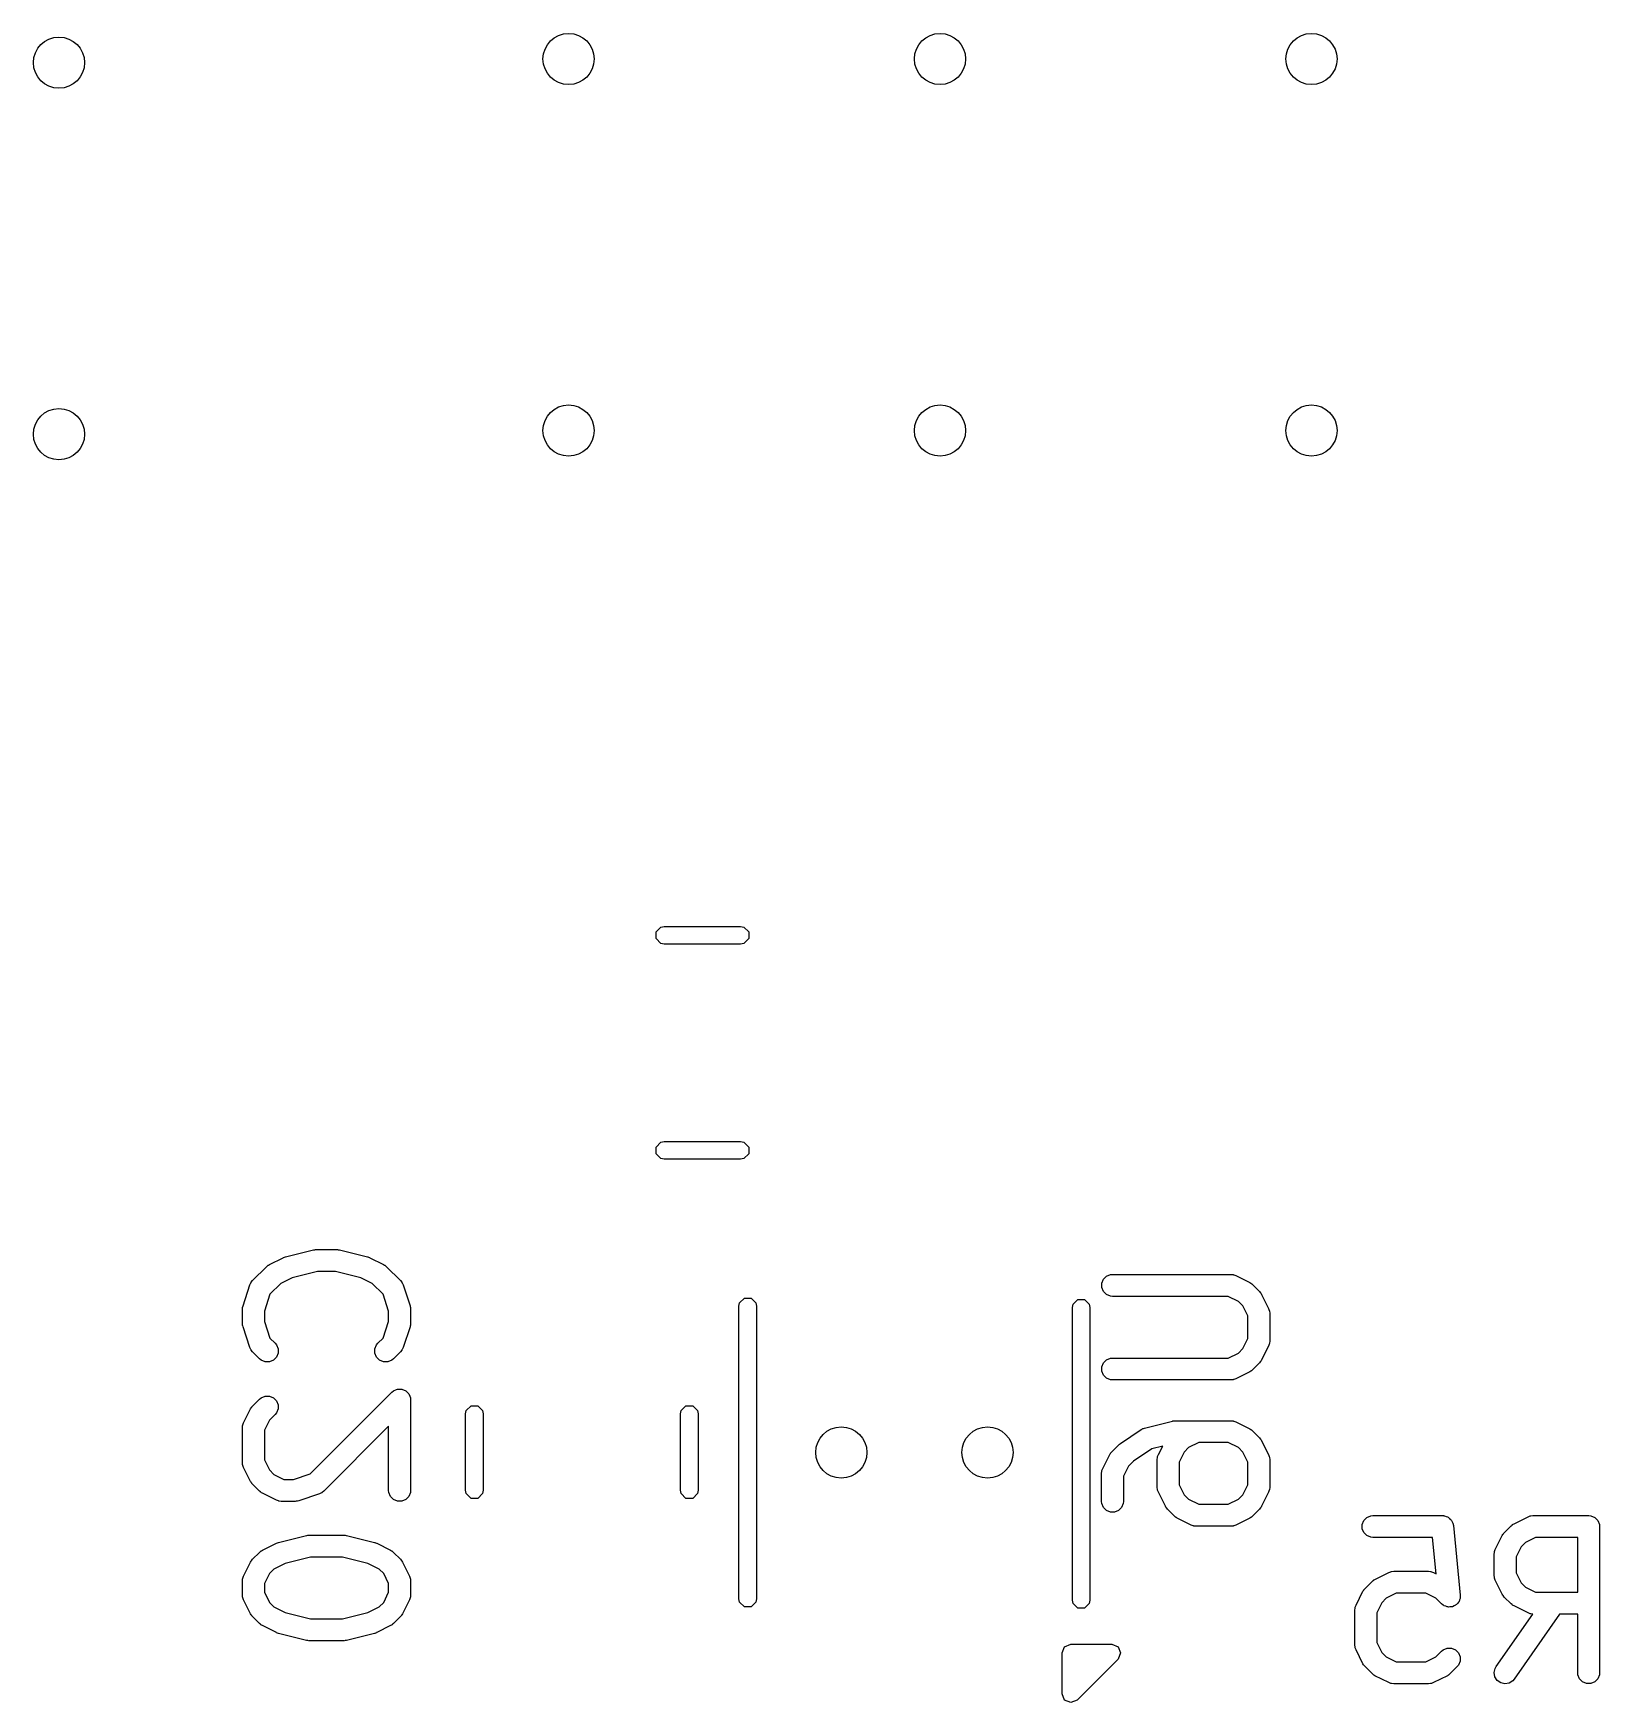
# Model space of a CAD drawing. Header units: inches. Extents: x -2.1 to 1.78, y 0.53 to 2.74.
# Drawn here: x -0.6477 to -0.226, y 2.2951 to 2.7443 of the extents above; entities that cross this region are included whole.
import ezdxf

# ---------------------------------------------------------------- set-up
doc = ezdxf.new("R2010")
doc.units = ezdxf.units.IN
doc.header["$MEASUREMENT"] = 0
doc.layers.add('BLACK', color=250, linetype='CONTINUOUS')

msp = doc.modelspace()

# ---------------------------------------------------------------- linework, layer by layer
at = {"layer": 'BLACK', "linetype": 'CONTINUOUS'}
for p, q in [((-0.48003, 2.50248), (-0.47875, 2.50376)), ((-0.48003, 2.50067), (-0.48003, 2.50248)), ((-0.47875, 2.50376), (-0.47784, 2.50394)), ((-0.47784, 2.50394), (-0.45727, 2.50394)), ((-0.45727, 2.50394), (-0.45637, 2.50376)), ((-0.45637, 2.50376), (-0.45509, 2.50248)), ((-0.45509, 2.50248), (-0.45509, 2.50067)), ((-0.47875, 2.49939), (-0.48003, 2.50067)), ((-0.47784, 2.49921), (-0.47875, 2.49939)), ((-0.45727, 2.49921), (-0.47784, 2.49921)), ((-0.45637, 2.49939), (-0.45727, 2.49921)), ((-0.45509, 2.50067), (-0.45637, 2.49939)), ((-0.48003, 2.4446), (-0.47875, 2.44588)), ((-0.48003, 2.4428), (-0.48003, 2.4446)), ((-0.47875, 2.44588), (-0.47784, 2.44606)), ((-0.47784, 2.44606), (-0.45727, 2.44606)), ((-0.45727, 2.44606), (-0.45637, 2.44588)), ((-0.45637, 2.44588), (-0.45509, 2.4446)), ((-0.45509, 2.4446), (-0.45509, 2.4428)), ((-0.47875, 2.44152), (-0.48003, 2.4428)), ((-0.47784, 2.44134), (-0.47875, 2.44152)), ((-0.45727, 2.44134), (-0.47784, 2.44134)), ((-0.45637, 2.44152), (-0.45727, 2.44134)), ((-0.45509, 2.4428), (-0.45637, 2.44152)), ((-0.57977, 2.41504), (-0.57228, 2.41692)), ((-0.57228, 2.41692), (-0.57218, 2.41693)), ((-0.57218, 2.41693), (-0.57214, 2.41695)), ((-0.57214, 2.41695), (-0.57192, 2.41697)), ((-0.57192, 2.41697), (-0.5717, 2.417)), ((-0.5717, 2.417), (-0.57166, 2.41699)), ((-0.57166, 2.41699), (-0.57156, 2.417)), ((-0.57156, 2.417), (-0.56594, 2.417)), ((-0.56594, 2.417), (-0.56583, 2.41699)), ((-0.56583, 2.41699), (-0.56579, 2.417)), ((-0.56579, 2.417), (-0.56558, 2.41697)), ((-0.56558, 2.41697), (-0.56536, 2.41695)), ((-0.56536, 2.41695), (-0.56532, 2.41693)), ((-0.56532, 2.41693), (-0.56522, 2.41692)), ((-0.56522, 2.41692), (-0.55772, 2.41504)), ((-0.58865, 2.40864), (-0.5849, 2.41239)), ((-0.5849, 2.41239), (-0.58467, 2.41258)), ((-0.58467, 2.41258), (-0.58462, 2.41263)), ((-0.58462, 2.41263), (-0.58453, 2.41269)), ((-0.58453, 2.41269), (-0.58445, 2.41276)), ((-0.58445, 2.41276), (-0.58438, 2.41279)), ((-0.58438, 2.41279), (-0.58413, 2.41294)), ((-0.58413, 2.41294), (-0.58038, 2.41482)), ((-0.58038, 2.41482), (-0.58034, 2.41483)), ((-0.58034, 2.41483), (-0.58032, 2.41485)), ((-0.58032, 2.41485), (-0.58008, 2.41493)), ((-0.58008, 2.41493), (-0.57984, 2.41502)), ((-0.57984, 2.41502), (-0.57982, 2.41503)), ((-0.57982, 2.41503), (-0.57977, 2.41504)), ((-0.55772, 2.41504), (-0.55768, 2.41503)), ((-0.55768, 2.41503), (-0.55766, 2.41502)), ((-0.55766, 2.41502), (-0.55742, 2.41493)), ((-0.55742, 2.41493), (-0.55717, 2.41485)), ((-0.55717, 2.41485), (-0.55716, 2.41483)), ((-0.55716, 2.41483), (-0.55712, 2.41482)), ((-0.55712, 2.41482), (-0.55337, 2.41294)), ((-0.55337, 2.41294), (-0.55312, 2.41279)), ((-0.55312, 2.41279), (-0.55305, 2.41276)), ((-0.55305, 2.41276), (-0.55297, 2.41269)), ((-0.55297, 2.41269), (-0.55288, 2.41263)), ((-0.55288, 2.41263), (-0.55283, 2.41258)), ((-0.55283, 2.41258), (-0.5526, 2.41239)), ((-0.5526, 2.41239), (-0.54885, 2.40864)), ((-0.58936, 2.40749), (-0.58912, 2.40801)), ((-0.58912, 2.40801), (-0.58905, 2.40809)), ((-0.58905, 2.40809), (-0.58901, 2.40819)), ((-0.58901, 2.40819), (-0.58865, 2.40864)), ((-0.58106, 2.40788), (-0.58398, 2.40496)), ((-0.57803, 2.40939), (-0.58106, 2.40788)), ((-0.5712, 2.4111), (-0.57803, 2.40939)), ((-0.5663, 2.4111), (-0.5712, 2.4111)), ((-0.55947, 2.40939), (-0.5663, 2.4111)), ((-0.55644, 2.40788), (-0.55947, 2.40939)), ((-0.55352, 2.40496), (-0.55644, 2.40788)), ((-0.54885, 2.40864), (-0.54848, 2.40819)), ((-0.54848, 2.40819), (-0.54844, 2.40809)), ((-0.54844, 2.40809), (-0.54837, 2.40801)), ((-0.54837, 2.40801), (-0.54814, 2.40749)), ((-0.36003, 2.40793), (-0.35959, 2.409)), ((-0.36003, 2.40678), (-0.36003, 2.40793)), ((-0.35959, 2.409), (-0.35877, 2.40981)), ((-0.35877, 2.40981), (-0.35771, 2.41025)), ((-0.35771, 2.41025), (-0.35713, 2.41031)), ((-0.35713, 2.41031), (-0.32526, 2.41031)), ((-0.32526, 2.41031), (-0.32469, 2.41025)), ((-0.32469, 2.41025), (-0.32459, 2.41021)), ((-0.32459, 2.41021), (-0.32448, 2.41021)), ((-0.32448, 2.41021), (-0.32394, 2.41)), ((-0.32394, 2.41), (-0.32019, 2.40812)), ((-0.32019, 2.40812), (-0.31994, 2.40797)), ((-0.31994, 2.40797), (-0.31987, 2.40794)), ((-0.31987, 2.40794), (-0.31979, 2.40787)), ((-0.31979, 2.40787), (-0.3197, 2.40782)), ((-0.3197, 2.40782), (-0.31965, 2.40776)), ((-0.59123, 2.40186), (-0.58936, 2.40749)), ((-0.58398, 2.40496), (-0.58548, 2.40045)), ((-0.55202, 2.40045), (-0.55352, 2.40496)), ((-0.54814, 2.40749), (-0.54626, 2.40186)), ((-0.45754, 2.40268), (-0.45626, 2.40395)), ((-0.45626, 2.40395), (-0.45445, 2.40395)), ((-0.45445, 2.40395), (-0.45317, 2.40268)), ((-0.36777, 2.40228), (-0.36649, 2.40356)), ((-0.36649, 2.40356), (-0.36469, 2.40356)), ((-0.36469, 2.40356), (-0.36341, 2.40228)), ((-0.35959, 2.40572), (-0.36003, 2.40678)), ((-0.35877, 2.4049), (-0.35959, 2.40572)), ((-0.35771, 2.40446), (-0.35877, 2.4049)), ((-0.35713, 2.40441), (-0.35771, 2.40446)), ((-0.32596, 2.40441), (-0.35713, 2.40441)), ((-0.32326, 2.40306), (-0.32596, 2.40441)), ((-0.31965, 2.40776), (-0.31942, 2.40757)), ((-0.31942, 2.40757), (-0.31755, 2.4057)), ((-0.31755, 2.4057), (-0.31736, 2.40547)), ((-0.31736, 2.40547), (-0.31731, 2.40542)), ((-0.31731, 2.40542), (-0.31725, 2.40533)), ((-0.31725, 2.40533), (-0.31718, 2.40525)), ((-0.31718, 2.40525), (-0.31715, 2.40518)), ((-0.31715, 2.40518), (-0.317, 2.40493)), ((-0.317, 2.40493), (-0.31512, 2.40118)), ((-0.59139, 2.40093), (-0.59136, 2.40122)), ((-0.59139, 2.39718), (-0.59139, 2.40093)), ((-0.59136, 2.4013), (-0.59134, 2.4014)), ((-0.59136, 2.40122), (-0.59136, 2.4013)), ((-0.59134, 2.4014), (-0.59133, 2.4015)), ((-0.59133, 2.4015), (-0.5913, 2.40158)), ((-0.5913, 2.40158), (-0.59123, 2.40186)), ((-0.58548, 2.40045), (-0.58548, 2.39766)), ((-0.55202, 2.39766), (-0.55202, 2.40045)), ((-0.54626, 2.40186), (-0.5462, 2.40158)), ((-0.5462, 2.40158), (-0.54617, 2.4015)), ((-0.54617, 2.4015), (-0.54616, 2.4014)), ((-0.54616, 2.4014), (-0.54613, 2.4013)), ((-0.54613, 2.4013), (-0.54614, 2.40122)), ((-0.54614, 2.40122), (-0.54611, 2.40093)), ((-0.54611, 2.40093), (-0.54611, 2.39718)), ((-0.45772, 2.40177), (-0.45754, 2.40268)), ((-0.45772, 2.32303), (-0.45772, 2.40177)), ((-0.45317, 2.40268), (-0.45299, 2.40177)), ((-0.45299, 2.40177), (-0.45299, 2.32303)), ((-0.36795, 2.40138), (-0.36777, 2.40228)), ((-0.36795, 2.32264), (-0.36795, 2.40138)), ((-0.36341, 2.40228), (-0.36323, 2.40138)), ((-0.36323, 2.40138), (-0.36323, 2.32264)), ((-0.32206, 2.40186), (-0.32326, 2.40306)), ((-0.32072, 2.39916), (-0.32206, 2.40186)), ((-0.32072, 2.39306), (-0.32072, 2.39916)), ((-0.31512, 2.40118), (-0.31492, 2.40064)), ((-0.31492, 2.40064), (-0.31491, 2.40053)), ((-0.31491, 2.40053), (-0.31487, 2.40044)), ((-0.31487, 2.40044), (-0.31481, 2.39986)), ((-0.31481, 2.39986), (-0.31481, 2.39236)), ((-0.59136, 2.39689), (-0.59139, 2.39718)), ((-0.59136, 2.39681), (-0.59136, 2.39689)), ((-0.59134, 2.39671), (-0.59136, 2.39681)), ((-0.59133, 2.3966), (-0.59134, 2.39671)), ((-0.5913, 2.39653), (-0.59133, 2.3966)), ((-0.59123, 2.39624), (-0.5913, 2.39653)), ((-0.58936, 2.39062), (-0.59123, 2.39624)), ((-0.58548, 2.39766), (-0.58398, 2.39315)), ((-0.55352, 2.39315), (-0.55202, 2.39766)), ((-0.54626, 2.39624), (-0.54814, 2.39062)), ((-0.5462, 2.39653), (-0.54626, 2.39624)), ((-0.54617, 2.3966), (-0.5462, 2.39653)), ((-0.54616, 2.39671), (-0.54617, 2.3966)), ((-0.54613, 2.39681), (-0.54616, 2.39671)), ((-0.54611, 2.39718), (-0.54614, 2.39689)), ((-0.54614, 2.39689), (-0.54613, 2.39681)), ((-0.58912, 2.39009), (-0.58936, 2.39062)), ((-0.58905, 2.39001), (-0.58912, 2.39009)), ((-0.58901, 2.38991), (-0.58905, 2.39001)), ((-0.58865, 2.38947), (-0.58901, 2.38991)), ((-0.58398, 2.39315), (-0.58259, 2.39177)), ((-0.58259, 2.39177), (-0.58223, 2.39132)), ((-0.58223, 2.39132), (-0.58179, 2.39026)), ((-0.58179, 2.39026), (-0.58179, 2.3891)), ((-0.55571, 2.39026), (-0.55527, 2.39132)), ((-0.55571, 2.3891), (-0.55571, 2.39026)), ((-0.55527, 2.39132), (-0.5549, 2.39177)), ((-0.5549, 2.39177), (-0.55352, 2.39315)), ((-0.54848, 2.38991), (-0.54885, 2.38947)), ((-0.54844, 2.39001), (-0.54848, 2.38991)), ((-0.54837, 2.39009), (-0.54844, 2.39001)), ((-0.54814, 2.39062), (-0.54837, 2.39009)), ((-0.32326, 2.38916), (-0.32206, 2.39036)), ((-0.32206, 2.39036), (-0.32072, 2.39306)), ((-0.31512, 2.39104), (-0.317, 2.38729)), ((-0.31492, 2.39158), (-0.31512, 2.39104)), ((-0.31491, 2.39169), (-0.31492, 2.39158)), ((-0.31487, 2.39178), (-0.31491, 2.39169)), ((-0.31481, 2.39236), (-0.31487, 2.39178)), ((-0.58677, 2.38759), (-0.58865, 2.38947)), ((-0.58632, 2.38722), (-0.58677, 2.38759)), ((-0.58526, 2.38678), (-0.58632, 2.38722)), ((-0.58411, 2.38678), (-0.58526, 2.38678)), ((-0.58304, 2.38722), (-0.58411, 2.38678)), ((-0.58223, 2.38804), (-0.58304, 2.38722)), ((-0.58179, 2.3891), (-0.58223, 2.38804)), ((-0.55527, 2.38804), (-0.55571, 2.3891)), ((-0.55445, 2.38722), (-0.55527, 2.38804)), ((-0.55339, 2.38678), (-0.55445, 2.38722)), ((-0.55224, 2.38678), (-0.55339, 2.38678)), ((-0.55117, 2.38722), (-0.55224, 2.38678)), ((-0.55072, 2.38759), (-0.55117, 2.38722)), ((-0.54885, 2.38947), (-0.55072, 2.38759)), ((-0.36003, 2.38544), (-0.35959, 2.3865)), ((-0.36003, 2.38429), (-0.36003, 2.38544)), ((-0.35959, 2.3865), (-0.35877, 2.38732)), ((-0.35877, 2.38732), (-0.35771, 2.38776)), ((-0.35771, 2.38776), (-0.35713, 2.38781)), ((-0.35713, 2.38781), (-0.32596, 2.38781)), ((-0.32596, 2.38781), (-0.32326, 2.38916)), ((-0.31755, 2.38652), (-0.31942, 2.38465)), ((-0.31736, 2.38675), (-0.31755, 2.38652)), ((-0.31731, 2.3868), (-0.31736, 2.38675)), ((-0.31725, 2.38689), (-0.31731, 2.3868)), ((-0.31718, 2.38697), (-0.31725, 2.38689)), ((-0.31715, 2.38704), (-0.31718, 2.38697)), ((-0.317, 2.38729), (-0.31715, 2.38704)), ((-0.35959, 2.38322), (-0.36003, 2.38429)), ((-0.35877, 2.38241), (-0.35959, 2.38322)), ((-0.35771, 2.38197), (-0.35877, 2.38241)), ((-0.35713, 2.38191), (-0.35771, 2.38197)), ((-0.32526, 2.38191), (-0.35713, 2.38191)), ((-0.32469, 2.38197), (-0.32526, 2.38191)), ((-0.32459, 2.38201), (-0.32469, 2.38197)), ((-0.32448, 2.38201), (-0.32459, 2.38201)), ((-0.32394, 2.38222), (-0.32448, 2.38201)), ((-0.32019, 2.3841), (-0.32394, 2.38222)), ((-0.31994, 2.38425), (-0.32019, 2.3841)), ((-0.31987, 2.38428), (-0.31994, 2.38425)), ((-0.31979, 2.38435), (-0.31987, 2.38428)), ((-0.3197, 2.3844), (-0.31979, 2.38435)), ((-0.31965, 2.38446), (-0.3197, 2.3844)), ((-0.31942, 2.38465), (-0.31965, 2.38446)), ((-0.58865, 2.37489), (-0.58677, 2.37677)), ((-0.58677, 2.37677), (-0.58632, 2.37714)), ((-0.58632, 2.37714), (-0.58526, 2.37758)), ((-0.58526, 2.37758), (-0.58411, 2.37758)), ((-0.58411, 2.37758), (-0.58304, 2.37714)), ((-0.58304, 2.37714), (-0.58223, 2.37632)), ((-0.57315, 2.35664), (-0.55115, 2.37864)), ((-0.55115, 2.37864), (-0.5507, 2.37901)), ((-0.5507, 2.37901), (-0.54995, 2.37932)), ((-0.54995, 2.37932), (-0.54964, 2.37945)), ((-0.54964, 2.37945), (-0.54849, 2.37945)), ((-0.54849, 2.37945), (-0.54742, 2.37901)), ((-0.54742, 2.37901), (-0.54661, 2.3782)), ((-0.54661, 2.3782), (-0.54635, 2.37758)), ((-0.54635, 2.37758), (-0.54617, 2.37713)), ((-0.54617, 2.37713), (-0.54611, 2.37656)), ((-0.54611, 2.37656), (-0.54611, 2.35218)), ((-0.59107, 2.37038), (-0.5892, 2.37413)), ((-0.5892, 2.37413), (-0.58904, 2.37438)), ((-0.58904, 2.37438), (-0.58901, 2.37445)), ((-0.58901, 2.37445), (-0.58895, 2.37453)), ((-0.58895, 2.37453), (-0.58889, 2.37462)), ((-0.58889, 2.37462), (-0.58883, 2.37467)), ((-0.58883, 2.37467), (-0.58865, 2.37489)), ((-0.58259, 2.37259), (-0.58413, 2.37106)), ((-0.58223, 2.37304), (-0.58259, 2.37259)), ((-0.58223, 2.37632), (-0.58179, 2.37526)), ((-0.58179, 2.37411), (-0.58223, 2.37304)), ((-0.58179, 2.37526), (-0.58179, 2.37411)), ((-0.5313, 2.37279), (-0.53112, 2.37369)), ((-0.5313, 2.35221), (-0.5313, 2.37279)), ((-0.53112, 2.37369), (-0.52984, 2.37497)), ((-0.52984, 2.37497), (-0.52803, 2.37497)), ((-0.52803, 2.37497), (-0.52675, 2.37369)), ((-0.52675, 2.37369), (-0.52657, 2.37279)), ((-0.52657, 2.37279), (-0.52657, 2.35221)), ((-0.47343, 2.37279), (-0.47325, 2.37369)), ((-0.47343, 2.35221), (-0.47343, 2.37279)), ((-0.47325, 2.37369), (-0.47197, 2.37497)), ((-0.47197, 2.37497), (-0.47016, 2.37497)), ((-0.47016, 2.37497), (-0.46888, 2.37369)), ((-0.46888, 2.37369), (-0.4687, 2.37279)), ((-0.4687, 2.37279), (-0.4687, 2.35221)), ((-0.59139, 2.36906), (-0.59133, 2.36963)), ((-0.59139, 2.35968), (-0.59139, 2.36906)), ((-0.59133, 2.36963), (-0.59129, 2.36973)), ((-0.59129, 2.36973), (-0.59128, 2.36984)), ((-0.59128, 2.36984), (-0.59107, 2.37038)), ((-0.58413, 2.37106), (-0.58548, 2.36836)), ((-0.58548, 2.36836), (-0.58548, 2.36038)), ((-0.55202, 2.36943), (-0.56947, 2.35197)), ((-0.55202, 2.35218), (-0.55202, 2.36943)), ((-0.35502, 2.36482), (-0.3494, 2.36857)), ((-0.3494, 2.36857), (-0.34908, 2.36874)), ((-0.34908, 2.36874), (-0.34902, 2.36878)), ((-0.34902, 2.36878), (-0.34895, 2.36881)), ((-0.34895, 2.36881), (-0.34889, 2.36884)), ((-0.34889, 2.36884), (-0.34881, 2.36886)), ((-0.34881, 2.36886), (-0.34848, 2.36898)), ((-0.34848, 2.36898), (-0.34098, 2.37085)), ((-0.34098, 2.37085), (-0.34088, 2.37087)), ((-0.34088, 2.37087), (-0.34084, 2.37088)), ((-0.34084, 2.37088), (-0.34062, 2.37091)), ((-0.34062, 2.37091), (-0.3404, 2.37094)), ((-0.3404, 2.37094), (-0.34036, 2.37093)), ((-0.34036, 2.37093), (-0.34026, 2.37094)), ((-0.34026, 2.37094), (-0.32526, 2.37094)), ((-0.32526, 2.37094), (-0.32469, 2.37088)), ((-0.32469, 2.37088), (-0.32459, 2.37084)), ((-0.32459, 2.37084), (-0.32448, 2.37084)), ((-0.32448, 2.37084), (-0.32394, 2.37063)), ((-0.32394, 2.37063), (-0.32019, 2.36875)), ((-0.32019, 2.36875), (-0.31994, 2.3686)), ((-0.31994, 2.3686), (-0.31987, 2.36857)), ((-0.31987, 2.36857), (-0.31979, 2.3685)), ((-0.31979, 2.3685), (-0.3197, 2.36845)), ((-0.3197, 2.36845), (-0.31965, 2.36839)), ((-0.31965, 2.36839), (-0.31942, 2.3682)), ((-0.31942, 2.3682), (-0.31755, 2.36633)), ((-0.35735, 2.36258), (-0.35547, 2.36445)), ((-0.35547, 2.36445), (-0.35524, 2.36464)), ((-0.35547, 2.36445), (-0.35547, 2.36445)), ((-0.35547, 2.36445), (-0.35547, 2.36445)), ((-0.35524, 2.36464), (-0.35502, 2.36482)), ((-0.35502, 2.36482), (-0.35502, 2.36482)), ((-0.35502, 2.36482), (-0.35502, 2.36482)), ((-0.34655, 2.36337), (-0.3515, 2.36007)), ((-0.34363, 2.3641), (-0.34655, 2.36337)), ((-0.34478, 2.36181), (-0.34363, 2.3641)), ((-0.33664, 2.36369), (-0.33783, 2.36249)), ((-0.33394, 2.36504), (-0.33664, 2.36369)), ((-0.32596, 2.36504), (-0.33394, 2.36504)), ((-0.32326, 2.36369), (-0.32596, 2.36504)), ((-0.32206, 2.36249), (-0.32326, 2.36369)), ((-0.31755, 2.36633), (-0.31736, 2.3661)), ((-0.31736, 2.3661), (-0.31731, 2.36605)), ((-0.31731, 2.36605), (-0.31725, 2.36596)), ((-0.31725, 2.36596), (-0.31718, 2.36588)), ((-0.31718, 2.36588), (-0.31715, 2.36581)), ((-0.31715, 2.36581), (-0.317, 2.36556)), ((-0.317, 2.36556), (-0.31512, 2.36181)), ((-0.59133, 2.35911), (-0.59139, 2.35968)), ((-0.59129, 2.35901), (-0.59133, 2.35911)), ((-0.59128, 2.3589), (-0.59129, 2.35901)), ((-0.59107, 2.35836), (-0.59128, 2.3589)), ((-0.58548, 2.36038), (-0.58413, 2.35768)), ((-0.35977, 2.35806), (-0.3579, 2.36181)), ((-0.3579, 2.36181), (-0.35774, 2.36206)), ((-0.35774, 2.36206), (-0.35771, 2.36213)), ((-0.35771, 2.36213), (-0.35765, 2.36221)), ((-0.35765, 2.36221), (-0.35759, 2.3623)), ((-0.35759, 2.3623), (-0.35753, 2.36235)), ((-0.35753, 2.36235), (-0.35735, 2.36258)), ((-0.35283, 2.35874), (-0.35418, 2.35604)), ((-0.3515, 2.36007), (-0.35283, 2.35874)), ((-0.34509, 2.36049), (-0.34503, 2.36107)), ((-0.34509, 2.35299), (-0.34509, 2.36049)), ((-0.34503, 2.36107), (-0.34499, 2.36116)), ((-0.34499, 2.36116), (-0.34498, 2.36127)), ((-0.34498, 2.36127), (-0.34478, 2.36181)), ((-0.33783, 2.36249), (-0.33918, 2.35979)), ((-0.33918, 2.35979), (-0.33918, 2.35369)), ((-0.32072, 2.35979), (-0.32206, 2.36249)), ((-0.32072, 2.35369), (-0.32072, 2.35979)), ((-0.31512, 2.36181), (-0.31492, 2.36127)), ((-0.31492, 2.36127), (-0.31491, 2.36116)), ((-0.31491, 2.36116), (-0.31487, 2.36107)), ((-0.31487, 2.36107), (-0.31481, 2.36049)), ((-0.31481, 2.36049), (-0.31481, 2.35299)), ((-0.5892, 2.35461), (-0.59107, 2.35836)), ((-0.58904, 2.35437), (-0.5892, 2.35461)), ((-0.58901, 2.35429), (-0.58904, 2.35437)), ((-0.58895, 2.35421), (-0.58901, 2.35429)), ((-0.58889, 2.35412), (-0.58895, 2.35421)), ((-0.58883, 2.35407), (-0.58889, 2.35412)), ((-0.58865, 2.35385), (-0.58883, 2.35407)), ((-0.58413, 2.35768), (-0.58293, 2.35649)), ((-0.58293, 2.35649), (-0.58024, 2.35514)), ((-0.58024, 2.35514), (-0.57766, 2.35514)), ((-0.57766, 2.35514), (-0.57315, 2.35664)), ((-0.36009, 2.35674), (-0.36003, 2.35732)), ((-0.36009, 2.34924), (-0.36009, 2.35674)), ((-0.36003, 2.35732), (-0.35999, 2.35741)), ((-0.35999, 2.35741), (-0.35998, 2.35752)), ((-0.35998, 2.35752), (-0.35977, 2.35806)), ((-0.35418, 2.35604), (-0.35418, 2.34924)), ((-0.58677, 2.35197), (-0.58865, 2.35385)), ((-0.58654, 2.35179), (-0.58677, 2.35197)), ((-0.58649, 2.35173), (-0.58654, 2.35179)), ((-0.5864, 2.35167), (-0.58649, 2.35173)), ((-0.58632, 2.3516), (-0.5864, 2.35167)), ((-0.58625, 2.35157), (-0.58632, 2.3516)), ((-0.586, 2.35142), (-0.58625, 2.35157)), ((-0.58225, 2.34954), (-0.586, 2.35142)), ((-0.58171, 2.34934), (-0.58225, 2.34954)), ((-0.57625, 2.34938), (-0.57654, 2.34932)), ((-0.57063, 2.35126), (-0.57625, 2.34938)), ((-0.5701, 2.35149), (-0.57063, 2.35126)), ((-0.57002, 2.35156), (-0.5701, 2.35149)), ((-0.56992, 2.3516), (-0.57002, 2.35156)), ((-0.56947, 2.35197), (-0.56992, 2.3516)), ((-0.55196, 2.35161), (-0.55202, 2.35218)), ((-0.55152, 2.35054), (-0.55196, 2.35161)), ((-0.5507, 2.34973), (-0.55152, 2.35054)), ((-0.54964, 2.34929), (-0.5507, 2.34973)), ((-0.54742, 2.34973), (-0.54849, 2.34929)), ((-0.54661, 2.35054), (-0.54742, 2.34973)), ((-0.54617, 2.35161), (-0.54661, 2.35054)), ((-0.54611, 2.35218), (-0.54617, 2.35161)), ((-0.53112, 2.35131), (-0.5313, 2.35221)), ((-0.52984, 2.35003), (-0.53112, 2.35131)), ((-0.52803, 2.35003), (-0.52984, 2.35003)), ((-0.52675, 2.35131), (-0.52803, 2.35003)), ((-0.52657, 2.35221), (-0.52675, 2.35131)), ((-0.47325, 2.35131), (-0.47343, 2.35221)), ((-0.47197, 2.35003), (-0.47325, 2.35131)), ((-0.47016, 2.35003), (-0.47197, 2.35003)), ((-0.46888, 2.35131), (-0.47016, 2.35003)), ((-0.4687, 2.35221), (-0.46888, 2.35131)), ((-0.34503, 2.35241), (-0.34509, 2.35299)), ((-0.34499, 2.35232), (-0.34503, 2.35241)), ((-0.34498, 2.35221), (-0.34499, 2.35232)), ((-0.34478, 2.35167), (-0.34498, 2.35221)), ((-0.3429, 2.34792), (-0.34478, 2.35167)), ((-0.33918, 2.35369), (-0.33783, 2.35099)), ((-0.33783, 2.35099), (-0.33664, 2.34979)), ((-0.33664, 2.34979), (-0.33394, 2.34844)), ((-0.32596, 2.34844), (-0.32326, 2.34979)), ((-0.32326, 2.34979), (-0.32206, 2.35099)), ((-0.32206, 2.35099), (-0.32072, 2.35369)), ((-0.31512, 2.35167), (-0.317, 2.34792)), ((-0.31492, 2.35221), (-0.31512, 2.35167)), ((-0.31491, 2.35232), (-0.31492, 2.35221)), ((-0.31487, 2.35241), (-0.31491, 2.35232)), ((-0.31481, 2.35299), (-0.31487, 2.35241)), ((-0.58161, 2.34933), (-0.58171, 2.34934)), ((-0.58151, 2.34929), (-0.58161, 2.34933)), ((-0.58093, 2.34923), (-0.58151, 2.34929)), ((-0.57718, 2.34923), (-0.58093, 2.34923)), ((-0.57689, 2.34926), (-0.57718, 2.34923)), ((-0.57681, 2.34925), (-0.57689, 2.34926)), ((-0.57671, 2.34928), (-0.57681, 2.34925)), ((-0.57661, 2.34929), (-0.57671, 2.34928)), ((-0.57654, 2.34932), (-0.57661, 2.34929)), ((-0.54849, 2.34929), (-0.54964, 2.34929)), ((-0.36003, 2.34866), (-0.36009, 2.34924)), ((-0.35959, 2.3476), (-0.36003, 2.34866)), ((-0.35877, 2.34679), (-0.35959, 2.3476)), ((-0.35771, 2.34634), (-0.35877, 2.34679)), ((-0.35656, 2.34634), (-0.35771, 2.34634)), ((-0.35549, 2.34679), (-0.35656, 2.34634)), ((-0.35468, 2.3476), (-0.35549, 2.34679)), ((-0.35424, 2.34866), (-0.35468, 2.3476)), ((-0.35418, 2.34924), (-0.35424, 2.34866)), ((-0.34275, 2.34767), (-0.3429, 2.34792)), ((-0.34272, 2.3476), (-0.34275, 2.34767)), ((-0.34265, 2.34752), (-0.34272, 2.3476)), ((-0.34259, 2.34743), (-0.34265, 2.34752)), ((-0.34253, 2.34738), (-0.34259, 2.34743)), ((-0.34235, 2.34715), (-0.34253, 2.34738)), ((-0.34047, 2.34528), (-0.34235, 2.34715)), ((-0.34025, 2.34509), (-0.34047, 2.34528)), ((-0.3402, 2.34503), (-0.34025, 2.34509)), ((-0.34011, 2.34498), (-0.3402, 2.34503)), ((-0.34003, 2.34491), (-0.34011, 2.34498)), ((-0.33995, 2.34488), (-0.34003, 2.34491)), ((-0.33394, 2.34844), (-0.32596, 2.34844)), ((-0.31987, 2.34491), (-0.31994, 2.34488)), ((-0.31979, 2.34498), (-0.31987, 2.34491)), ((-0.3197, 2.34503), (-0.31979, 2.34498)), ((-0.31965, 2.34509), (-0.3197, 2.34503)), ((-0.31942, 2.34528), (-0.31965, 2.34509)), ((-0.31755, 2.34715), (-0.31942, 2.34528)), ((-0.31736, 2.34738), (-0.31755, 2.34715)), ((-0.31731, 2.34743), (-0.31736, 2.34738)), ((-0.31725, 2.34752), (-0.31731, 2.34743)), ((-0.31718, 2.3476), (-0.31725, 2.34752)), ((-0.31715, 2.34767), (-0.31718, 2.3476)), ((-0.317, 2.34792), (-0.31715, 2.34767)), ((-0.28951, 2.3441), (-0.2887, 2.34492)), ((-0.2887, 2.34492), (-0.28763, 2.34536)), ((-0.28763, 2.34536), (-0.28706, 2.34542)), ((-0.28706, 2.34542), (-0.26831, 2.34542)), ((-0.26831, 2.34542), (-0.2681, 2.3454)), ((-0.2681, 2.3454), (-0.26803, 2.3454)), ((-0.26803, 2.3454), (-0.26796, 2.34538)), ((-0.26796, 2.34538), (-0.26774, 2.34536)), ((-0.26774, 2.34536), (-0.26734, 2.34519)), ((-0.26734, 2.34519), (-0.26692, 2.34507)), ((-0.26692, 2.34507), (-0.26681, 2.34498)), ((-0.26681, 2.34498), (-0.26667, 2.34492)), ((-0.26667, 2.34492), (-0.26637, 2.34461)), ((-0.24901, 2.34323), (-0.24526, 2.3451)), ((-0.24526, 2.3451), (-0.24472, 2.34531)), ((-0.24472, 2.34531), (-0.24461, 2.34532)), ((-0.24461, 2.34532), (-0.24452, 2.34536)), ((-0.24452, 2.34536), (-0.24394, 2.34542)), ((-0.24394, 2.34542), (-0.22894, 2.34542)), ((-0.22894, 2.34542), (-0.22837, 2.34536)), ((-0.22837, 2.34536), (-0.2273, 2.34492)), ((-0.2273, 2.34492), (-0.22649, 2.3441)), ((-0.33971, 2.34472), (-0.33995, 2.34488)), ((-0.33596, 2.34285), (-0.33971, 2.34472)), ((-0.33542, 2.34264), (-0.33596, 2.34285)), ((-0.33531, 2.34264), (-0.33542, 2.34264)), ((-0.33521, 2.3426), (-0.33531, 2.34264)), ((-0.33464, 2.34254), (-0.33521, 2.3426)), ((-0.32526, 2.34254), (-0.33464, 2.34254)), ((-0.32469, 2.3426), (-0.32526, 2.34254)), ((-0.32459, 2.34264), (-0.32469, 2.3426)), ((-0.32448, 2.34264), (-0.32459, 2.34264)), ((-0.32394, 2.34285), (-0.32448, 2.34264)), ((-0.32019, 2.34472), (-0.32394, 2.34285)), ((-0.31994, 2.34488), (-0.32019, 2.34472)), ((-0.28995, 2.34304), (-0.28951, 2.3441)), ((-0.28995, 2.34189), (-0.28995, 2.34304)), ((-0.28951, 2.34082), (-0.28995, 2.34189)), ((-0.2887, 2.34001), (-0.28951, 2.34082)), ((-0.26637, 2.34461), (-0.26603, 2.34434)), ((-0.26603, 2.34434), (-0.26596, 2.34421)), ((-0.26596, 2.34421), (-0.26586, 2.3441)), ((-0.26586, 2.3441), (-0.26569, 2.34371)), ((-0.26569, 2.34371), (-0.26549, 2.34333)), ((-0.26549, 2.34333), (-0.26544, 2.34311)), ((-0.26544, 2.34311), (-0.26542, 2.34304)), ((-0.26542, 2.34304), (-0.26542, 2.34297)), ((-0.26542, 2.34297), (-0.26537, 2.34276)), ((-0.26537, 2.34276), (-0.2635, 2.32401)), ((-0.25202, 2.34035), (-0.25195, 2.34044)), ((-0.25195, 2.34044), (-0.2519, 2.34052)), ((-0.2519, 2.34052), (-0.25184, 2.34058)), ((-0.25184, 2.34058), (-0.25165, 2.3408)), ((-0.25165, 2.3408), (-0.24978, 2.34268)), ((-0.24978, 2.34268), (-0.24955, 2.34286)), ((-0.24955, 2.34286), (-0.2495, 2.34292)), ((-0.2495, 2.34292), (-0.24941, 2.34298)), ((-0.24941, 2.34298), (-0.24933, 2.34304)), ((-0.24933, 2.34304), (-0.24926, 2.34307)), ((-0.24926, 2.34307), (-0.24901, 2.34323)), ((-0.22649, 2.3441), (-0.22605, 2.34304)), ((-0.22605, 2.34304), (-0.22599, 2.34246)), ((-0.22599, 2.34246), (-0.22599, 2.30309)), ((-0.58632, 2.33589), (-0.58625, 2.33592)), ((-0.58625, 2.33592), (-0.586, 2.33608)), ((-0.586, 2.33608), (-0.58225, 2.33795)), ((-0.58225, 2.33795), (-0.58221, 2.33797)), ((-0.58221, 2.33797), (-0.58219, 2.33798)), ((-0.58219, 2.33798), (-0.58195, 2.33807)), ((-0.58195, 2.33807), (-0.58171, 2.33816)), ((-0.58171, 2.33816), (-0.58169, 2.33816)), ((-0.58169, 2.33816), (-0.58165, 2.33818)), ((-0.58165, 2.33818), (-0.57415, 2.34005)), ((-0.57415, 2.34005), (-0.57405, 2.34007)), ((-0.57405, 2.34007), (-0.57401, 2.34008)), ((-0.57401, 2.34008), (-0.57379, 2.3401)), ((-0.57379, 2.3401), (-0.57358, 2.34014)), ((-0.57358, 2.34014), (-0.57353, 2.34013)), ((-0.57353, 2.34013), (-0.57343, 2.34014)), ((-0.57343, 2.34014), (-0.56406, 2.34014)), ((-0.56406, 2.34014), (-0.56396, 2.34013)), ((-0.56396, 2.34013), (-0.56392, 2.34014)), ((-0.56392, 2.34014), (-0.5637, 2.3401)), ((-0.5637, 2.3401), (-0.56348, 2.34008)), ((-0.56348, 2.34008), (-0.56344, 2.34007)), ((-0.56344, 2.34007), (-0.56334, 2.34005)), ((-0.56334, 2.34005), (-0.55585, 2.33818)), ((-0.55585, 2.33818), (-0.5558, 2.33816)), ((-0.5558, 2.33816), (-0.55578, 2.33816)), ((-0.55578, 2.33816), (-0.55554, 2.33807)), ((-0.55554, 2.33807), (-0.5553, 2.33798)), ((-0.5553, 2.33798), (-0.55528, 2.33797)), ((-0.55528, 2.33797), (-0.55524, 2.33795)), ((-0.55524, 2.33795), (-0.55149, 2.33608)), ((-0.55149, 2.33608), (-0.55124, 2.33592)), ((-0.55124, 2.33592), (-0.55117, 2.33589)), ((-0.28763, 2.33957), (-0.2887, 2.34001)), ((-0.28706, 2.33951), (-0.28763, 2.33957)), ((-0.27098, 2.33951), (-0.28706, 2.33951)), ((-0.27001, 2.32974), (-0.27098, 2.33951)), ((-0.25429, 2.33574), (-0.25408, 2.33629)), ((-0.25408, 2.33629), (-0.2522, 2.34003)), ((-0.2522, 2.34003), (-0.25205, 2.34028)), ((-0.25205, 2.34028), (-0.25202, 2.34035)), ((-0.24714, 2.33697), (-0.24849, 2.33427)), ((-0.24594, 2.33816), (-0.24714, 2.33697)), ((-0.24324, 2.33951), (-0.24594, 2.33816)), ((-0.23189, 2.33951), (-0.24324, 2.33951)), ((-0.23189, 2.32479), (-0.23189, 2.33951)), ((-0.59107, 2.32913), (-0.5892, 2.33288)), ((-0.5892, 2.33288), (-0.58904, 2.33313)), ((-0.58904, 2.33313), (-0.58901, 2.3332)), ((-0.58901, 2.3332), (-0.58895, 2.33328)), ((-0.58895, 2.33328), (-0.58889, 2.33337)), ((-0.58889, 2.33337), (-0.58883, 2.33342)), ((-0.58883, 2.33342), (-0.58865, 2.33365)), ((-0.58865, 2.33365), (-0.58677, 2.33552)), ((-0.58677, 2.33552), (-0.58654, 2.33571)), ((-0.58654, 2.33571), (-0.58649, 2.33577)), ((-0.58649, 2.33577), (-0.5864, 2.33583)), ((-0.5864, 2.33583), (-0.58632, 2.33589)), ((-0.5799, 2.33253), (-0.58293, 2.33101)), ((-0.57307, 2.33423), (-0.5799, 2.33253)), ((-0.56442, 2.33423), (-0.57307, 2.33423)), ((-0.55759, 2.33253), (-0.56442, 2.33423)), ((-0.55456, 2.33101), (-0.55759, 2.33253)), ((-0.55117, 2.33589), (-0.55109, 2.33583)), ((-0.55109, 2.33583), (-0.551, 2.33577)), ((-0.551, 2.33577), (-0.55095, 2.33571)), ((-0.55095, 2.33571), (-0.55072, 2.33552)), ((-0.55072, 2.33552), (-0.54885, 2.33365)), ((-0.54885, 2.33365), (-0.54866, 2.33342)), ((-0.54866, 2.33342), (-0.5486, 2.33337)), ((-0.5486, 2.33337), (-0.54855, 2.33328)), ((-0.54855, 2.33328), (-0.54848, 2.3332)), ((-0.54848, 2.3332), (-0.54845, 2.33313)), ((-0.54845, 2.33313), (-0.5483, 2.33288)), ((-0.5483, 2.33288), (-0.54642, 2.32913)), ((-0.25439, 2.33496), (-0.25433, 2.33554)), ((-0.25439, 2.32934), (-0.25439, 2.33496)), ((-0.25433, 2.33554), (-0.25429, 2.33564)), ((-0.25429, 2.33564), (-0.25429, 2.33574)), ((-0.24849, 2.33427), (-0.24849, 2.33004)), ((-0.59139, 2.32781), (-0.59133, 2.32839)), ((-0.59139, 2.32406), (-0.59139, 2.32781)), ((-0.59133, 2.32839), (-0.59129, 2.32849)), ((-0.59129, 2.32849), (-0.59128, 2.32859)), ((-0.59128, 2.32859), (-0.59107, 2.32913)), ((-0.58413, 2.32981), (-0.58548, 2.32712)), ((-0.58548, 2.32712), (-0.58548, 2.32476)), ((-0.58293, 2.33101), (-0.58413, 2.32981)), ((-0.55336, 2.32981), (-0.55456, 2.33101)), ((-0.55202, 2.32712), (-0.55336, 2.32981)), ((-0.55202, 2.32476), (-0.55202, 2.32712)), ((-0.54642, 2.32913), (-0.54621, 2.32859)), ((-0.54621, 2.32859), (-0.54621, 2.32849)), ((-0.54621, 2.32849), (-0.54617, 2.32839)), ((-0.54617, 2.32839), (-0.54611, 2.32781)), ((-0.54611, 2.32781), (-0.54611, 2.32406)), ((-0.28915, 2.3258), (-0.28727, 2.32768)), ((-0.28727, 2.32768), (-0.28705, 2.32786)), ((-0.28705, 2.32786), (-0.28699, 2.32792)), ((-0.28699, 2.32792), (-0.28691, 2.32798)), ((-0.28691, 2.32798), (-0.28682, 2.32805)), ((-0.28682, 2.32805), (-0.28675, 2.32808)), ((-0.28675, 2.32808), (-0.2865, 2.32823)), ((-0.2865, 2.32823), (-0.28276, 2.33011)), ((-0.28276, 2.33011), (-0.28221, 2.33031)), ((-0.28221, 2.33031), (-0.28211, 2.33032)), ((-0.28211, 2.33032), (-0.28201, 2.33036)), ((-0.28201, 2.33036), (-0.28143, 2.33042)), ((-0.28143, 2.33042), (-0.27206, 2.33042)), ((-0.27206, 2.33042), (-0.27148, 2.33036)), ((-0.27148, 2.33036), (-0.27139, 2.33032)), ((-0.27139, 2.33032), (-0.27128, 2.33031)), ((-0.27128, 2.33031), (-0.27074, 2.33011)), ((-0.27074, 2.33011), (-0.27001, 2.32974)), ((-0.25433, 2.32876), (-0.25439, 2.32934)), ((-0.25429, 2.32867), (-0.25433, 2.32876)), ((-0.25429, 2.32856), (-0.25429, 2.32867)), ((-0.25408, 2.32802), (-0.25429, 2.32856)), ((-0.2522, 2.32427), (-0.25408, 2.32802)), ((-0.24849, 2.33004), (-0.24714, 2.32734)), ((-0.24714, 2.32734), (-0.24594, 2.32614)), ((-0.59133, 2.32349), (-0.59139, 2.32406)), ((-0.59129, 2.32339), (-0.59133, 2.32349)), ((-0.59128, 2.32328), (-0.59129, 2.32339)), ((-0.59107, 2.32274), (-0.59128, 2.32328)), ((-0.5892, 2.31899), (-0.59107, 2.32274)), ((-0.58548, 2.32476), (-0.58413, 2.32206)), ((-0.55336, 2.32206), (-0.55202, 2.32476)), ((-0.54642, 2.32274), (-0.5483, 2.31899)), ((-0.54621, 2.32328), (-0.54642, 2.32274)), ((-0.54617, 2.32349), (-0.54621, 2.32339)), ((-0.54621, 2.32339), (-0.54621, 2.32328)), ((-0.54611, 2.32406), (-0.54617, 2.32349)), ((-0.45754, 2.32213), (-0.45772, 2.32303)), ((-0.45299, 2.32303), (-0.45317, 2.32213)), ((-0.36777, 2.32173), (-0.36795, 2.32264)), ((-0.36323, 2.32264), (-0.36341, 2.32173)), ((-0.29157, 2.32129), (-0.2897, 2.32504)), ((-0.2897, 2.32504), (-0.28954, 2.32528)), ((-0.28954, 2.32528), (-0.28951, 2.32536)), ((-0.28951, 2.32536), (-0.28945, 2.32544)), ((-0.28945, 2.32544), (-0.28939, 2.32553)), ((-0.28939, 2.32553), (-0.28933, 2.32558)), ((-0.28933, 2.32558), (-0.28915, 2.3258)), ((-0.28344, 2.32316), (-0.28463, 2.32197)), ((-0.28074, 2.32451), (-0.28344, 2.32316)), ((-0.27276, 2.32451), (-0.28074, 2.32451)), ((-0.27006, 2.32316), (-0.27276, 2.32451)), ((-0.26852, 2.32163), (-0.27006, 2.32316)), ((-0.26371, 2.32274), (-0.26383, 2.32233)), ((-0.26354, 2.32314), (-0.26371, 2.32274)), ((-0.2635, 2.32343), (-0.26354, 2.32329)), ((-0.26354, 2.32329), (-0.26354, 2.32314)), ((-0.2635, 2.32401), (-0.2635, 2.32343)), ((-0.25205, 2.32402), (-0.2522, 2.32427)), ((-0.25202, 2.32395), (-0.25205, 2.32402)), ((-0.25195, 2.32387), (-0.25202, 2.32395)), ((-0.2519, 2.32378), (-0.25195, 2.32387)), ((-0.25184, 2.32373), (-0.2519, 2.32378)), ((-0.25165, 2.3235), (-0.25184, 2.32373)), ((-0.24978, 2.32163), (-0.25165, 2.3235)), ((-0.24594, 2.32614), (-0.24324, 2.32479)), ((-0.24324, 2.32479), (-0.23189, 2.32479)), ((-0.58904, 2.31874), (-0.5892, 2.31899)), ((-0.58901, 2.31867), (-0.58904, 2.31874)), ((-0.58895, 2.31859), (-0.58901, 2.31867)), ((-0.58889, 2.3185), (-0.58895, 2.31859)), ((-0.58883, 2.31845), (-0.58889, 2.3185)), ((-0.58865, 2.31823), (-0.58883, 2.31845)), ((-0.58677, 2.31635), (-0.58865, 2.31823)), ((-0.58413, 2.32206), (-0.58293, 2.32087)), ((-0.58293, 2.32087), (-0.5799, 2.31935)), ((-0.5799, 2.31935), (-0.57307, 2.31764)), ((-0.56442, 2.31764), (-0.55759, 2.31935)), ((-0.55759, 2.31935), (-0.55456, 2.32087)), ((-0.55456, 2.32087), (-0.55336, 2.32206)), ((-0.54885, 2.31823), (-0.55072, 2.31635)), ((-0.54866, 2.31845), (-0.54885, 2.31823)), ((-0.5486, 2.3185), (-0.54866, 2.31845)), ((-0.54855, 2.31859), (-0.5486, 2.3185)), ((-0.54848, 2.31867), (-0.54855, 2.31859)), ((-0.54845, 2.31874), (-0.54848, 2.31867)), ((-0.5483, 2.31899), (-0.54845, 2.31874)), ((-0.45626, 2.32085), (-0.45754, 2.32213)), ((-0.45445, 2.32085), (-0.45626, 2.32085)), ((-0.45317, 2.32213), (-0.45445, 2.32085)), ((-0.36649, 2.32046), (-0.36777, 2.32173)), ((-0.36469, 2.32046), (-0.36649, 2.32046)), ((-0.36341, 2.32173), (-0.36469, 2.32046)), ((-0.29189, 2.31997), (-0.29183, 2.32054)), ((-0.29189, 2.31059), (-0.29189, 2.31997)), ((-0.29183, 2.32054), (-0.29179, 2.32064)), ((-0.29179, 2.32064), (-0.29178, 2.32075)), ((-0.29178, 2.32075), (-0.29157, 2.32129)), ((-0.28463, 2.32197), (-0.28598, 2.31927)), ((-0.28598, 2.31927), (-0.28598, 2.31129)), ((-0.26808, 2.32126), (-0.26852, 2.32163)), ((-0.26794, 2.3212), (-0.26808, 2.32126)), ((-0.26782, 2.32111), (-0.26794, 2.3212)), ((-0.26741, 2.32099), (-0.26782, 2.32111)), ((-0.26701, 2.32082), (-0.26741, 2.32099)), ((-0.26686, 2.32082), (-0.26701, 2.32082)), ((-0.26672, 2.32078), (-0.26686, 2.32082)), ((-0.26629, 2.32082), (-0.26672, 2.32078)), ((-0.26586, 2.32082), (-0.26629, 2.32082)), ((-0.26572, 2.32088), (-0.26586, 2.32082)), ((-0.26558, 2.32089), (-0.26572, 2.32088)), ((-0.26519, 2.3211), (-0.26558, 2.32089)), ((-0.2648, 2.32126), (-0.26519, 2.3211)), ((-0.26469, 2.32137), (-0.2648, 2.32126)), ((-0.26456, 2.32144), (-0.26469, 2.32137)), ((-0.26429, 2.32177), (-0.26456, 2.32144)), ((-0.26398, 2.32208), (-0.26429, 2.32177)), ((-0.26392, 2.32221), (-0.26398, 2.32208)), ((-0.26383, 2.32233), (-0.26392, 2.32221)), ((-0.25386, 2.30479), (-0.24398, 2.31889)), ((-0.24955, 2.32144), (-0.24978, 2.32163)), ((-0.2495, 2.32138), (-0.24955, 2.32144)), ((-0.24941, 2.32133), (-0.2495, 2.32138)), ((-0.24933, 2.32126), (-0.24941, 2.32133)), ((-0.24926, 2.32123), (-0.24933, 2.32126)), ((-0.24901, 2.32108), (-0.24926, 2.32123)), ((-0.23678, 2.31889), (-0.24902, 2.3014)), ((-0.24526, 2.3192), (-0.24901, 2.32108)), ((-0.24472, 2.31899), (-0.24526, 2.3192)), ((-0.24461, 2.31899), (-0.24472, 2.31899)), ((-0.24452, 2.31895), (-0.24461, 2.31899)), ((-0.24398, 2.31889), (-0.24452, 2.31895)), ((-0.23189, 2.31889), (-0.23678, 2.31889)), ((-0.23189, 2.30309), (-0.23189, 2.31889)), ((-0.58654, 2.31616), (-0.58677, 2.31635)), ((-0.58649, 2.31611), (-0.58654, 2.31616)), ((-0.5864, 2.31605), (-0.58649, 2.31611)), ((-0.58632, 2.31598), (-0.5864, 2.31605)), ((-0.58625, 2.31595), (-0.58632, 2.31598)), ((-0.586, 2.3158), (-0.58625, 2.31595)), ((-0.58225, 2.31392), (-0.586, 2.3158)), ((-0.58221, 2.31391), (-0.58225, 2.31392)), ((-0.58219, 2.31389), (-0.58221, 2.31391)), ((-0.58195, 2.31381), (-0.58219, 2.31389)), ((-0.58171, 2.31372), (-0.58195, 2.31381)), ((-0.58169, 2.31371), (-0.58171, 2.31372)), ((-0.58165, 2.3137), (-0.58169, 2.31371)), ((-0.57415, 2.31182), (-0.58165, 2.3137)), ((-0.57307, 2.31764), (-0.56442, 2.31764)), ((-0.55585, 2.3137), (-0.56334, 2.31182)), ((-0.5558, 2.31371), (-0.55585, 2.3137)), ((-0.55578, 2.31372), (-0.5558, 2.31371)), ((-0.55554, 2.31381), (-0.55578, 2.31372)), ((-0.5553, 2.31389), (-0.55554, 2.31381)), ((-0.55528, 2.31391), (-0.5553, 2.31389)), ((-0.55524, 2.31392), (-0.55528, 2.31391)), ((-0.55149, 2.3158), (-0.55524, 2.31392)), ((-0.55124, 2.31595), (-0.55149, 2.3158)), ((-0.55117, 2.31598), (-0.55124, 2.31595)), ((-0.55109, 2.31605), (-0.55117, 2.31598)), ((-0.551, 2.31611), (-0.55109, 2.31605)), ((-0.55095, 2.31616), (-0.551, 2.31611)), ((-0.55072, 2.31635), (-0.55095, 2.31616)), ((-0.57405, 2.31181), (-0.57415, 2.31182)), ((-0.57401, 2.31179), (-0.57405, 2.31181)), ((-0.57379, 2.31177), (-0.57401, 2.31179)), ((-0.57358, 2.31174), (-0.57379, 2.31177)), ((-0.57353, 2.31175), (-0.57358, 2.31174)), ((-0.57343, 2.31174), (-0.57353, 2.31175)), ((-0.56406, 2.31174), (-0.57343, 2.31174)), ((-0.56396, 2.31175), (-0.56406, 2.31174)), ((-0.56392, 2.31174), (-0.56396, 2.31175)), ((-0.5637, 2.31177), (-0.56392, 2.31174)), ((-0.56348, 2.31179), (-0.5637, 2.31177)), ((-0.56344, 2.31181), (-0.56348, 2.31179)), ((-0.56334, 2.31182), (-0.56344, 2.31181)), ((-0.37071, 2.30846), (-0.37002, 2.31013)), ((-0.37002, 2.31013), (-0.36835, 2.31083)), ((-0.36835, 2.31083), (-0.35732, 2.31083)), ((-0.35732, 2.31083), (-0.35565, 2.31013)), ((-0.35565, 2.31013), (-0.35496, 2.30846)), ((-0.29183, 2.31002), (-0.29189, 2.31059)), ((-0.29179, 2.30992), (-0.29183, 2.31002)), ((-0.29178, 2.30981), (-0.29179, 2.30992)), ((-0.29157, 2.30927), (-0.29178, 2.30981)), ((-0.2897, 2.30552), (-0.29157, 2.30927)), ((-0.28598, 2.31129), (-0.28463, 2.30859)), ((-0.26852, 2.30893), (-0.26808, 2.3093)), ((-0.26808, 2.3093), (-0.26701, 2.30974)), ((-0.26701, 2.30974), (-0.26586, 2.30974)), ((-0.26586, 2.30974), (-0.2648, 2.3093)), ((-0.2648, 2.3093), (-0.26398, 2.30848)), ((-0.37071, 2.29744), (-0.37071, 2.30846)), ((-0.35565, 2.30679), (-0.36668, 2.29577)), ((-0.35496, 2.30846), (-0.35565, 2.30679)), ((-0.28954, 2.30527), (-0.2897, 2.30552)), ((-0.28951, 2.3052), (-0.28954, 2.30527)), ((-0.28945, 2.30512), (-0.28951, 2.3052)), ((-0.28939, 2.30503), (-0.28945, 2.30512)), ((-0.28933, 2.30498), (-0.28939, 2.30503)), ((-0.28915, 2.30476), (-0.28933, 2.30498)), ((-0.28727, 2.30288), (-0.28915, 2.30476)), ((-0.28463, 2.30859), (-0.28344, 2.3074)), ((-0.28344, 2.3074), (-0.28074, 2.30605)), ((-0.28074, 2.30605), (-0.27276, 2.30605)), ((-0.27276, 2.30605), (-0.27006, 2.3074)), ((-0.27006, 2.3074), (-0.26852, 2.30893)), ((-0.26435, 2.30476), (-0.26622, 2.30288)), ((-0.26398, 2.3052), (-0.26435, 2.30476)), ((-0.26398, 2.30848), (-0.26354, 2.30742)), ((-0.26354, 2.30627), (-0.26398, 2.3052)), ((-0.26354, 2.30742), (-0.26354, 2.30627)), ((-0.25414, 2.30428), (-0.25386, 2.30479)), ((-0.28705, 2.30269), (-0.28727, 2.30288)), ((-0.28699, 2.30264), (-0.28705, 2.30269)), ((-0.28691, 2.30258), (-0.28699, 2.30264)), ((-0.28682, 2.30251), (-0.28691, 2.30258)), ((-0.28675, 2.30248), (-0.28682, 2.30251)), ((-0.2865, 2.30233), (-0.28675, 2.30248)), ((-0.28276, 2.30045), (-0.2865, 2.30233)), ((-0.28221, 2.30025), (-0.28276, 2.30045)), ((-0.28211, 2.30024), (-0.28221, 2.30025)), ((-0.28201, 2.3002), (-0.28211, 2.30024)), ((-0.28143, 2.30014), (-0.28201, 2.3002)), ((-0.27206, 2.30014), (-0.28143, 2.30014)), ((-0.27148, 2.3002), (-0.27206, 2.30014)), ((-0.27139, 2.30024), (-0.27148, 2.3002)), ((-0.27128, 2.30025), (-0.27139, 2.30024)), ((-0.27074, 2.30045), (-0.27128, 2.30025)), ((-0.26699, 2.30233), (-0.27074, 2.30045)), ((-0.26674, 2.30248), (-0.26699, 2.30233)), ((-0.26667, 2.30251), (-0.26674, 2.30248)), ((-0.26659, 2.30258), (-0.26667, 2.30251)), ((-0.2665, 2.30264), (-0.26659, 2.30258)), ((-0.26645, 2.30269), (-0.2665, 2.30264)), ((-0.26622, 2.30288), (-0.26645, 2.30269)), ((-0.25439, 2.30316), (-0.25414, 2.30428)), ((-0.25419, 2.30202), (-0.25439, 2.30316)), ((-0.25357, 2.30105), (-0.25419, 2.30202)), ((-0.25263, 2.30039), (-0.25357, 2.30105)), ((-0.2515, 2.30014), (-0.25263, 2.30039)), ((-0.25037, 2.30034), (-0.2515, 2.30014)), ((-0.2494, 2.30096), (-0.25037, 2.30034)), ((-0.24902, 2.3014), (-0.2494, 2.30096)), ((-0.23184, 2.30252), (-0.23189, 2.30309)), ((-0.2314, 2.30145), (-0.23184, 2.30252)), ((-0.23058, 2.30064), (-0.2314, 2.30145)), ((-0.22952, 2.3002), (-0.23058, 2.30064)), ((-0.22837, 2.3002), (-0.22952, 2.3002)), ((-0.2273, 2.30064), (-0.22837, 2.3002)), ((-0.22649, 2.30145), (-0.2273, 2.30064)), ((-0.22605, 2.30252), (-0.22649, 2.30145)), ((-0.22599, 2.30309), (-0.22605, 2.30252)), ((-0.37002, 2.29577), (-0.37071, 2.29744)), ((-0.36835, 2.29508), (-0.37002, 2.29577)), ((-0.36668, 2.29577), (-0.36835, 2.29508))]:
    msp.add_line(p, q, dxfattribs=at)
at = {"layer": 'BLACK'}
for centre in [(-0.64079, 2.73642), (-0.64079, 2.73642), (-0.50358, 2.7374), (-0.50358, 2.7374), (-0.40358, 2.7374), (-0.40358, 2.7374), (-0.30358, 2.7374), (-0.30358, 2.7374), (-0.64079, 2.63642), (-0.64079, 2.63642), (-0.50358, 2.6374), (-0.50358, 2.6374), (-0.40358, 2.6374), (-0.40358, 2.6374), (-0.30358, 2.6374), (-0.30358, 2.6374), (-0.43016, 2.3624), (-0.43016, 2.3624), (-0.39079, 2.3624), (-0.39079, 2.3624)]:
    msp.add_circle(centre, 0.00689, dxfattribs=at)

doc.saveas('drawing.dxf')
